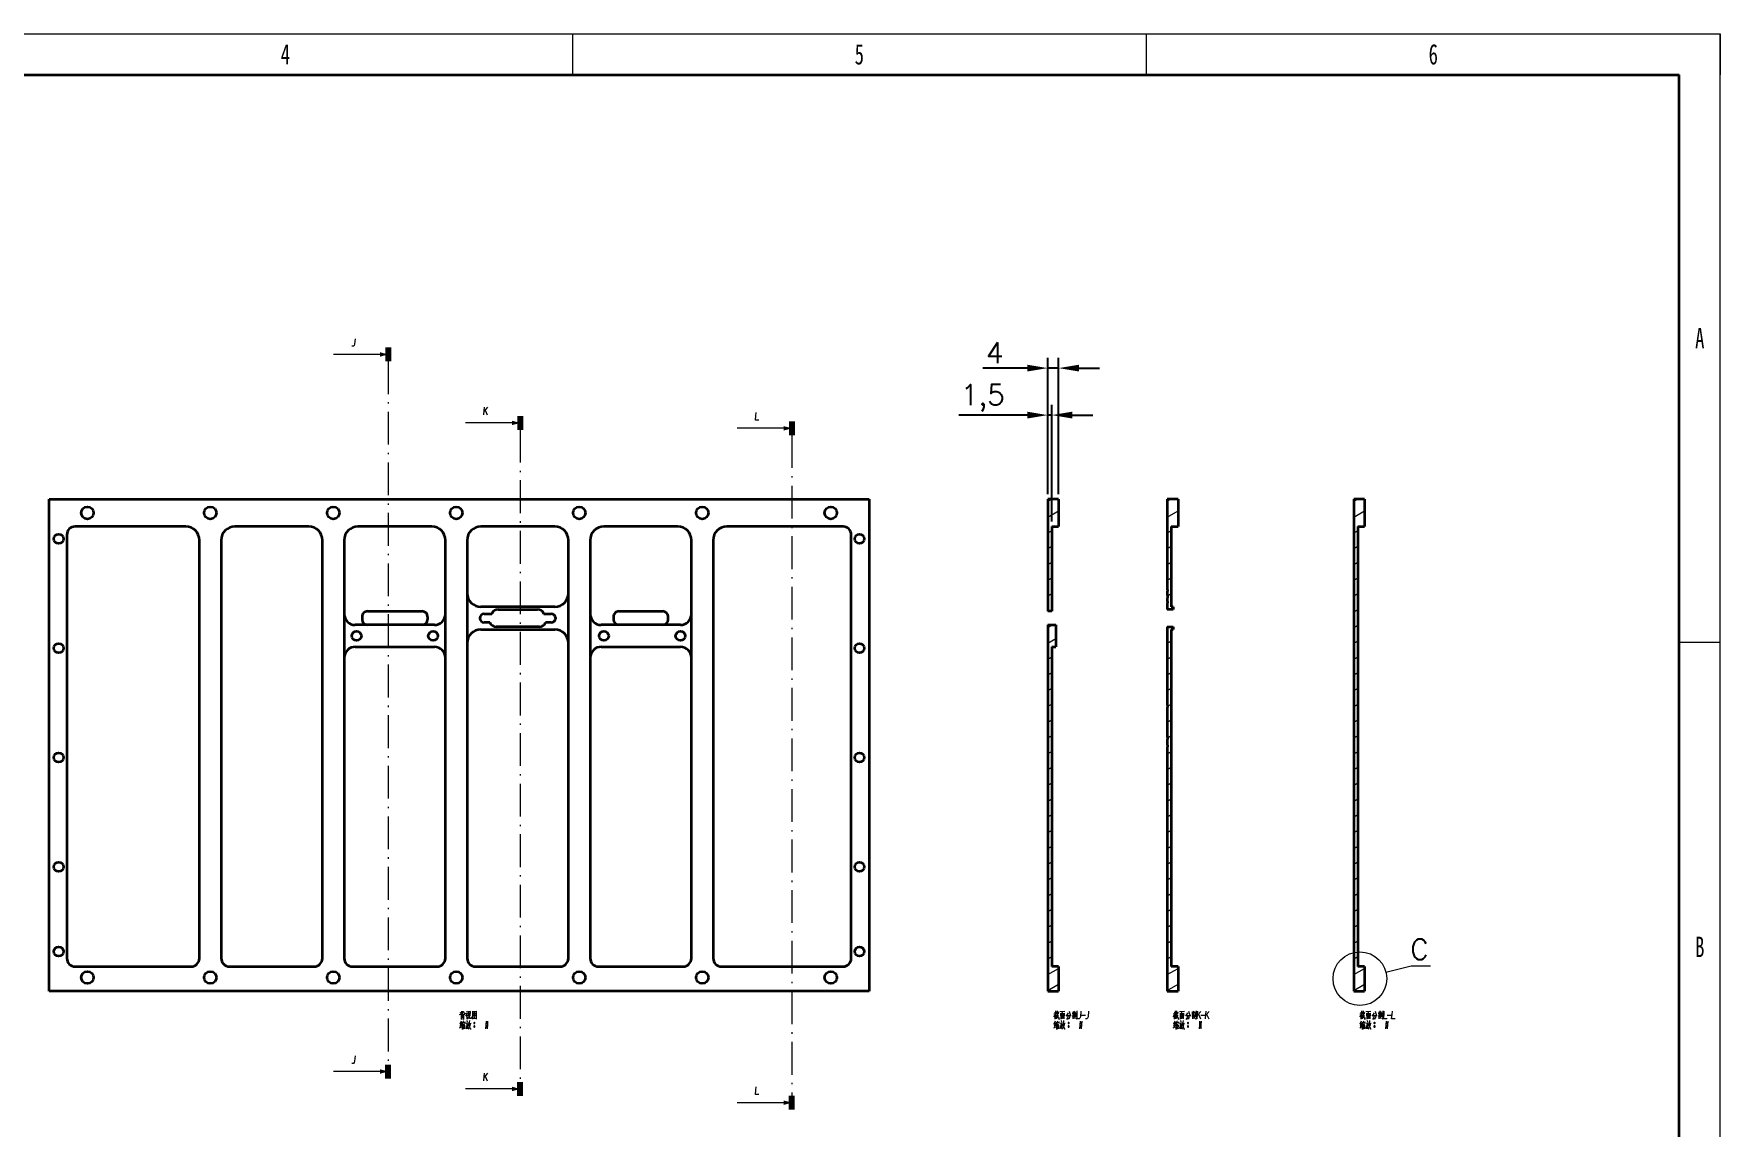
# Model space of a CAD drawing. Header units: millimetres. Extents: x -631 to 3210, y -561 to 2288.
# Drawn here: x 13 to 630, y 45 to 446 of the extents above; entities that cross this region are included whole.
import ezdxf
from ezdxf.enums import TextEntityAlignment as Align

# ---------------------------------------------------------------- set-up
doc = ezdxf.new("R2010")
doc.units = ezdxf.units.MM
doc.header["$PDSIZE"] = -5
doc.linetypes.add('DASHDOT', pattern=[18.5, 12, -3, 0.5, -3])
doc.layers.get('0').update_dxf_attribs({"lineweight": 18})
for name, color, linetype, lineweight in [('尺寸线层', 3, 'Continuous', 18), ('粗实线层', 7, 'Continuous', 35), ('细实线层', 7, 'Continuous', 18)]:
    doc.layers.add(name, color=color, linetype=linetype, lineweight=lineweight)
doc.styles.get("Standard").update_dxf_attribs({"font": 'txt.shx', "bigfont": 'gbcbig.shx'})
doc.styles.add('标准', font='', dxfattribs={"width": 0.667})
doc.styles.get('标准').set_extended_font_data('宋体')
doc.dimstyles.get("Standard").update_dxf_attribs({"dimscale": 3, "dimtxt": 0.18, "dimasz": 0.18, "dimexe": 0.18, "dimexo": 0.0625, "dimgap": 0.09, "dimtad": 0, "dimtih": 1, "dimtoh": 1, "dimdec": 4, "dimzin": 0, "dimdsep": 46, "dimtxsty": 'Standard', "dimcen": 0.09, "dimdle": 0.36, "dimadec": 0, "dimazin": 0, "dimtfac": 1, "dimtdec": 4, "dimtofl": 0, "dimtmove": 0, "dimatfit": 3, "dimfxl": 1, "dimtolj": 1, "dimtzin": 0, "dimarcsym": 0})

# ---------------------------------------------------------------- blocks, each defined once
blk = doc.blocks.new('*X1')
at = {"layer": '粗实线层'}
for p in [(-185, 143.5), (205, -143.5)]:
    blk.add_line(p, (205, 143.5), dxfattribs=at)
at = {"layer": '细实线层'}
for p, q in [((-210, 148.5), (210, 148.5)), ((70, 148.5), (70, 143.5)), ((140, 148.5), (140, 143.5)), ((210, -148.5), (210, 148.5)), ((210, 148.5), (210, 143.5)), ((210, 74.25), (205, 74.25))]:
    blk.add_line(p, q, dxfattribs=at)
at = {"layer": '尺寸线层', "style": '标准'}
for tag, height, width, p in [('T1', 2.5, 0.667, (-175, 146)), ('T2', 2.5, 0.667, (-105, 146)), ('T3', 2.5, 0.667, (-35, 146)), ('T4', 2.5, 0.667, (35, 146)), ('T5', 2.5, 0.667, (105, 146)), ('T6', 2.5, 0.667, (175, 146)), ('R1', 2.5, 0.667, (207.5, 111.38)), ('SQE', 3.5, 0.667, (-188.18, 80.99)), ('试制车间', 3.5, 0.28375, (-188.18, 73.99)), ('涂装车间（装配）', 3.5, 0.147264, (-188.18, 66.99)), ('涂装车间（涂装）', 3.5, 0.147264, (-188.18, 59.99)), ('国际内装车间', 3.5, 0.189302, (-188.18, 52.99)), ('地铁复合车间', 3.5, 0.186278, (-188.18, 46.02)), ('屏蔽门车间', 3.5, 0.225254, (-188.18, 39.14)), ('R2', 2.5, 0.667, (207.5, 37.12)), ('电器车间', 3.5, 0.292284, (-188.18, 32.21)), ('玻璃钢车间', 3.5, 0.225603, (-188.18, 25.29)), ('城轨内装车间', 3.5, 0.186278, (-188.18, 18.29)), ('不锈钢箱体车间', 3.5, 0.15932, (-188.18, 11.29)), ('门系统总装车间', 3.5, 0.161527, (-188.18, 4.29)), ('座椅厨房车间', 3.5, 0.186516, (-188.18, -2.71)), ('碳钢车间', 3.5, 0.28375, (-188.18, -9.71)), ('铝不锈钢车间', 3.5, 0.186397, (-188.18, -16.71)), ('风挡车间', 3.5, 0.284026, (-188.18, -23.71)), ('风道车间', 3.5, 0.284026, (-188.18, -30.71)), ('动车内装车间', 3.5, 0.186397, (-188.18, -37.71)), ('R3', 2.5, 0.667, (207.5, -37.12)), ('采购部', 3.5, 0.378308, (-188.18, -44.71)), ('检修服务部', 3.5, 0.223014, (-188.18, -51.71)), ('品管部', 3.5, 0.389426, (-188.18, -58.71)), ('生产保障部', 3.5, 0.223356, (-188.18, -65.71)), ('工业化部', 3.5, 0.281557, (-188.18, -72.71)), ('研发部', 3.5, 0.3788, (-188.18, -79.71)), ('旧底图总号', 3, 0.667, (-197.5, -100.5)), ('R4', 2.5, 0.667, (207.5, -111.38)), ('底图总号', 3, 0.667, (-197.5, -113.5)), ('签字', 3, 0.667, (-197.5, -126.5)), ('日期', 3, 0.667, (-197.5, -139.5)), ('B1', 2.5, 0.667, (-175, -146)), ('B2', 2.5, 0.667, (-105, -146)), ('B3', 2.5, 0.667, (-35, -146)), ('B4', 2.5, 0.667, (35, -146)), ('B5', 2.5, 0.667, (105, -146)), ('B6', 2.5, 0.667, (175, -146))]:
    blk.add_attdef(tag, text='', height=height, dxfattribs=dict(at, width=width)).set_placement(p, align=Align.MIDDLE_CENTER)
at = {"layer": '尺寸线层', "style": '标准', "width": 0.667}
blk.add_attdef('图号', text='', height=5.33, rotation=180, dxfattribs=at).set_placement((-160, 138.5), align=Align.MIDDLE_CENTER)
blk = doc.blocks.new('*X54')
at = {"layer": '细实线层', "color": 0}
for p, q in [((9.52, 2.39), (18.8, 4.72)), ((18.8, 4.72), (25.87, 4.72))]:
    blk.add_line(p, q, dxfattribs=at)
blk.add_circle((0, 0), 9.82, dxfattribs=at)
at = {"layer": '尺寸线层', "color": 0, "insert": (21.8, 6.97), "char_height": 7.5, "width": 9.6429, "attachment_point": 8}
blk.add_mtext('C', dxfattribs=at)
blk = doc.blocks.new('*X66')
at = {"layer": 'Defpoints', "color": 0, "transparency": 16777216}
for p in [(387.93, 323.15), (383.93, 275.18), (387.93, 275.18)]:
    blk.add_point(p, dxfattribs=at)
at = {"layer": '尺寸线层', "color": 0, "linetype": 'Continuous', "lineweight": -2, "transparency": 16777216}
for p, q in [((376.43, 323.15), (360.18, 323.15)), ((383.93, 277.05), (383.93, 326.9)), ((387.93, 323.15), (383.93, 323.15)), ((387.93, 277.05), (387.93, 326.9)), ((395.43, 323.15), (402.93, 323.15))]:
    blk.add_line(p, q, dxfattribs=at)
at = {"layer": '尺寸线层', "color": 0, "transparency": 16777216}
for points in [[(376.43, 324.4), (376.43, 321.9), (383.93, 323.15)], [(395.43, 324.4), (395.43, 321.9), (387.93, 323.15)]]:
    blk.add_solid(points, dxfattribs=at)
at = {"layer": '尺寸线层', "color": 0, "transparency": 16777216, "insert": (364.55, 328.77), "char_height": 7.5, "width": 15, "attachment_point": 5, "bg_fill": 3, "box_fill_scale": 1.1, "bg_fill_color": 256, "bg_fill_true_color": 13158600, "bg_fill_transparency": 0}
blk.add_mtext('\\A1;4', dxfattribs=at)
blk = doc.blocks.new('*X67')
at = {"layer": 'Defpoints', "color": 0, "transparency": 16777216}
for p in [(385.43, 305.96), (383.93, 275.18), (385.43, 265.18)]:
    blk.add_point(p, dxfattribs=at)
at = {"layer": '尺寸线层', "color": 0, "linetype": 'Continuous', "lineweight": -2, "transparency": 16777216}
for p, q in [((383.93, 277.05), (383.93, 309.71)), ((385.43, 267.05), (385.43, 309.71)), ((376.43, 305.96), (351.43, 305.96)), ((385.43, 305.96), (383.93, 305.96)), ((392.93, 305.96), (400.43, 305.96))]:
    blk.add_line(p, q, dxfattribs=at)
at = {"layer": '尺寸线层', "color": 0, "transparency": 16777216}
for points in [[(376.43, 307.21), (376.43, 304.71), (383.93, 305.96)], [(392.93, 307.21), (392.93, 304.71), (385.43, 305.96)]]:
    blk.add_solid(points, dxfattribs=at)
at = {"layer": '尺寸线层', "color": 0, "transparency": 16777216, "insert": (360.18, 312.21), "char_height": 7.5, "width": 29.2857, "attachment_point": 5, "bg_fill": 3, "box_fill_scale": 1.1, "bg_fill_color": 256, "bg_fill_true_color": 13158600, "bg_fill_transparency": 0}
blk.add_mtext('\\A1;1,5', dxfattribs=at)

msp = doc.modelspace()

# ---------------------------------------------------------------- hatches: boundary and pattern name
at = {"lineweight": 13}
for points in [[(139.664, 327.344), (142.664, 328.148), (139.664, 328.951)], [(187.942, 302.292), (190.942, 303.096), (187.942, 303.9)], [(287.354, 300.316), (290.354, 301.12), (287.354, 301.924)], [(139.664, 64.977), (142.664, 65.78), (139.664, 66.584)], [(187.942, 58.6), (190.942, 59.404), (187.942, 60.208)], [(287.354, 53.571), (290.354, 54.375), (287.354, 55.179)]]:
    msp.add_hatch(color=7, dxfattribs=at).paths.add_polyline_path(points, flags=0)

# ---------------------------------------------------------------- linework, layer by layer
at = {"color": 7, "lineweight": 13}
for p, q in [((142.664, 328.148), (122.664, 328.148)), ((190.942, 303.096), (170.942, 303.096)), ((290.354, 301.12), (270.354, 301.12)), ((142.664, 65.78), (122.664, 65.78)), ((190.942, 59.404), (170.942, 59.404)), ((290.354, 54.375), (270.354, 54.375))]:
    msp.add_line(p, q, dxfattribs=at)
at = {"color": 7, "lineweight": 100, "ltscale": 0.125}
for p, q in [((142.664, 330.648), (142.664, 325.648)), ((190.942, 305.596), (190.942, 300.596)), ((290.354, 303.62), (290.354, 298.62)), ((142.664, 63.28), (142.664, 68.28)), ((190.942, 56.904), (190.942, 61.904)), ((290.354, 51.875), (290.354, 56.875))]:
    msp.add_line(p, q, dxfattribs=at)
at = {"color": 7, "linetype": 'DASHDOT', "lineweight": 13}
for p, q in [((142.664, 325.648), (142.664, 68.28)), ((190.942, 300.596), (190.942, 61.904)), ((290.354, 298.62), (290.354, 56.875))]:
    msp.add_line(p, q, dxfattribs=at)
at = {"color": 7, "lineweight": 35}
for p, q in [((18.55, 275.176), (318.55, 275.176)), ((18.55, 95.176), (18.55, 275.176)), ((318.55, 275.176), (318.55, 95.176)), ((383.929, 275.176), (383.929, 241.13)), ((427.649, 275.176), (427.649, 242.05)), ((495.872, 275.176), (495.872, 95.176)), ((25.05, 262.176), (25.05, 107.176)), ((68.55, 265.176), (28.05, 265.176)), ((73.55, 107.176), (73.55, 260.176)), ((81.55, 260.176), (81.55, 107.176)), ((113.55, 265.176), (86.55, 265.176)), ((118.55, 107.176), (118.55, 260.176)), ((126.55, 260.176), (126.55, 107.176)), ((158.55, 265.176), (131.55, 265.176)), ((163.55, 107.176), (163.55, 260.176)), ((171.55, 260.176), (171.55, 107.176)), ((203.55, 265.176), (176.55, 265.176)), ((208.55, 107.176), (208.55, 260.176)), ((216.55, 260.176), (216.55, 107.176)), ((248.55, 265.176), (221.55, 265.176)), ((253.55, 107.176), (253.55, 260.176)), ((261.55, 260.176), (261.55, 107.176)), ((309.05, 265.176), (266.55, 265.176)), ((312.05, 107.176), (312.05, 262.176)), ((385.429, 265.176), (385.429, 234.176)), ((429.149, 265.176), (429.149, 235.826)), ((497.372, 265.176), (497.372, 104.176)), ((203.55, 235.826), (176.55, 235.826)), ((159.55, 229.176), (130.55, 229.176)), ((135.05, 234.176), (155.05, 234.176)), ((249.55, 229.176), (220.55, 229.176)), ((383.929, 229.176), (383.929, 199.606)), ((427.649, 228.526), (427.649, 199.711)), ((176.55, 227.526), (203.55, 227.526)), ((429.149, 227.526), (429.149, 104.176)), ((130.55, 221.176), (159.55, 221.176)), ((220.55, 221.176), (249.55, 221.176)), ((385.429, 221.176), (385.429, 104.176)), ((383.929, 181.58), (383.929, 95.176)), ((427.649, 184.548), (427.649, 95.176)), ((28.05, 104.176), (70.55, 104.176)), ((84.55, 104.176), (115.55, 104.176)), ((129.55, 104.176), (160.55, 104.176)), ((174.55, 104.176), (205.55, 104.176)), ((219.55, 104.176), (250.55, 104.176)), ((264.55, 104.176), (309.05, 104.176)), ((318.55, 95.176), (18.55, 95.176))]:
    msp.add_line(p, q, dxfattribs=at)
at = {"color": 7, "lineweight": 35, "ltscale": 0.1}
for p, q in [((387.929, 275.176), (383.929, 275.176)), ((431.649, 275.176), (427.649, 275.176)), ((499.872, 275.176), (495.872, 275.176)), ((383.929, 95.176), (387.929, 95.176)), ((427.649, 95.176), (431.649, 95.176)), ((495.872, 95.176), (499.872, 95.176))]:
    msp.add_line(p, q, dxfattribs=at)
at = {"color": 7, "lineweight": 13, "ltscale": 0.037635}
for p, q in [((383.929, 274.423), (385.232, 275.176)), ((427.649, 274.423), (428.953, 275.176)), ((495.872, 274.423), (497.176, 275.176))]:
    msp.add_line(p, q, dxfattribs=at)
at = {"color": 7, "lineweight": 35, "ltscale": 0.25}
for p, q in [((387.929, 275.176), (387.929, 265.176)), ((431.649, 275.176), (431.649, 265.176)), ((499.872, 275.176), (499.872, 265.176))]:
    msp.add_line(p, q, dxfattribs=at)
at = {"color": 7, "lineweight": 13, "ltscale": 0.11547}
for p, q in [((383.929, 268.649), (387.929, 270.959)), ((427.649, 268.649), (431.649, 270.959)), ((495.872, 268.649), (499.872, 270.959)), ((383.929, 101.218), (387.929, 103.527)), ((427.649, 101.218), (431.649, 103.527)), ((495.872, 101.218), (499.872, 103.527)), ((383.929, 95.444), (387.929, 97.754)), ((427.649, 95.444), (431.649, 97.754)), ((495.872, 95.444), (499.872, 97.754))]:
    msp.add_line(p, q, dxfattribs=at)
at = {"color": 7, "lineweight": 13, "ltscale": 0.043301}
for p, q in [((383.929, 262.876), (385.429, 263.742)), ((427.649, 262.876), (429.149, 263.742)), ((495.872, 262.876), (497.372, 263.742)), ((383.929, 257.102), (385.429, 257.968)), ((427.649, 257.102), (429.149, 257.968)), ((495.872, 257.102), (497.372, 257.968)), ((383.929, 251.329), (385.429, 252.195)), ((427.649, 251.329), (429.149, 252.195)), ((495.872, 251.329), (497.372, 252.195)), ((383.929, 245.555), (385.429, 246.421)), ((427.649, 245.555), (429.149, 246.421)), ((495.872, 245.555), (497.372, 246.421)), ((383.929, 239.782), (385.429, 240.648)), ((495.872, 239.782), (497.372, 240.648)), ((495.872, 234.008), (497.372, 234.874)), ((495.872, 228.235), (497.372, 229.101)), ((427.649, 222.461), (429.149, 223.327)), ((495.872, 222.461), (497.372, 223.327)), ((383.929, 216.688), (385.429, 217.554)), ((427.649, 216.688), (429.149, 217.554)), ((495.872, 216.688), (497.372, 217.554)), ((383.929, 210.914), (385.429, 211.78)), ((427.649, 210.914), (429.149, 211.78)), ((495.872, 210.914), (497.372, 211.78)), ((383.929, 205.141), (385.429, 206.007)), ((427.649, 205.141), (429.149, 206.007)), ((495.872, 205.141), (497.372, 206.007)), ((495.872, 199.367), (497.372, 200.233)), ((383.929, 193.594), (385.429, 194.46)), ((427.649, 193.594), (429.149, 194.46)), ((495.872, 193.594), (497.372, 194.46)), ((383.929, 187.82), (385.429, 188.686)), ((495.872, 187.82), (497.372, 188.686)), ((427.649, 182.047), (429.149, 182.913)), ((495.872, 182.047), (497.372, 182.913)), ((383.929, 176.273), (385.429, 177.139)), ((427.649, 176.273), (429.149, 177.139)), ((495.872, 176.273), (497.372, 177.139)), ((383.929, 170.5), (385.429, 171.366)), ((427.649, 170.5), (429.149, 171.366)), ((495.872, 170.5), (497.372, 171.366)), ((383.929, 164.726), (385.429, 165.592)), ((427.649, 164.726), (429.149, 165.592)), ((495.872, 164.726), (497.372, 165.592)), ((383.929, 158.953), (385.429, 159.819)), ((427.649, 158.953), (429.149, 159.819)), ((495.872, 158.953), (497.372, 159.819)), ((383.929, 153.179), (385.429, 154.045)), ((383.929, 147.406), (385.429, 148.272)), ((427.649, 153.179), (429.149, 154.045)), ((427.649, 147.406), (429.149, 148.272)), ((495.872, 153.179), (497.372, 154.045)), ((495.872, 147.406), (497.372, 148.272)), ((383.929, 141.632), (385.429, 142.498)), ((427.649, 141.632), (429.149, 142.498)), ((495.872, 141.632), (497.372, 142.498)), ((383.929, 135.859), (385.429, 136.725)), ((427.649, 135.859), (429.149, 136.725)), ((495.872, 135.859), (497.372, 136.725)), ((383.929, 130.085), (385.429, 130.951)), ((427.649, 130.085), (429.149, 130.951)), ((495.872, 130.085), (497.372, 130.951)), ((383.929, 124.312), (385.429, 125.178)), ((427.649, 124.312), (429.149, 125.178)), ((495.872, 124.312), (497.372, 125.178)), ((383.929, 118.538), (385.429, 119.404)), ((427.649, 118.538), (429.149, 119.404)), ((495.872, 118.538), (497.372, 119.404)), ((383.929, 112.765), (385.429, 113.631)), ((427.649, 112.765), (429.149, 113.631)), ((495.872, 112.765), (497.372, 113.631)), ((383.929, 106.991), (385.429, 107.857)), ((427.649, 106.991), (429.149, 107.857)), ((495.872, 106.991), (497.372, 107.857))]:
    msp.add_line(p, q, dxfattribs=at)
at = {"color": 7, "lineweight": 35, "ltscale": 0.0625}
for p, q in [((385.429, 265.176), (387.929, 265.176)), ((429.149, 265.176), (431.649, 265.176)), ((497.372, 265.176), (499.872, 265.176)), ((387.929, 104.176), (385.429, 104.176)), ((431.649, 104.176), (429.149, 104.176)), ((499.872, 104.176), (497.372, 104.176))]:
    msp.add_line(p, q, dxfattribs=at)
at = {"color": 7, "lineweight": 13, "ltscale": 0.000480749}
for p, q in [((387.912, 265.176), (387.929, 265.185)), ((431.633, 265.176), (431.649, 265.185)), ((499.855, 265.176), (499.872, 265.185))]:
    msp.add_line(p, q, dxfattribs=at)
at = {"color": 7, "lineweight": 35, "ltscale": 0.00249}
for p, q in [((383.929, 241.13), (384.028, 241.13)), ((427.749, 242.05), (427.649, 242.05)), ((427.749, 241.479), (427.649, 241.479)), ((383.929, 239.902), (384.028, 239.902)), ((383.929, 239.109), (384.028, 239.109)), ((383.929, 237.872), (384.028, 237.872)), ((427.749, 239.916), (427.649, 239.916)), ((427.749, 239.074), (427.649, 239.074)), ((427.749, 237.797), (427.649, 237.797)), ((427.749, 237.246), (427.649, 237.246)), ((384.028, 199.606), (383.929, 199.606)), ((384.028, 199.368), (383.929, 199.368)), ((427.749, 199.711), (427.649, 199.711)), ((427.749, 199.042), (427.649, 199.042)), ((384.028, 197.422), (383.929, 197.422)), ((384.028, 197.045), (383.929, 197.045)), ((384.028, 185.861), (383.929, 185.861)), ((383.929, 185.288), (384.028, 185.288)), ((427.749, 187.989), (427.649, 187.989)), ((427.749, 187.39), (427.649, 187.39)), ((427.749, 185.187), (427.649, 185.187)), ((384.028, 183.94), (383.929, 183.94)), ((383.929, 183.4), (384.028, 183.4)), ((384.028, 182.153), (383.929, 182.153)), ((383.929, 181.58), (384.028, 181.58)), ((427.749, 184.548), (427.649, 184.548))]:
    msp.add_line(p, q, dxfattribs=at)
at = {"color": 7, "lineweight": 35, "ltscale": 0.030692}
msp.add_line((384.028, 241.13), (384.028, 239.902), dxfattribs=at)
at = {"color": 7, "lineweight": 35, "ltscale": 0.039087}
msp.add_line((427.649, 241.479), (427.649, 239.916), dxfattribs=at)
at = {"color": 7, "lineweight": 35, "ltscale": 0.014266}
msp.add_line((427.749, 242.05), (427.749, 241.479), dxfattribs=at)
at = {"color": 7, "lineweight": 35, "ltscale": 0.360706}
msp.add_line((182.835, 234.826), (197.264, 234.826), dxfattribs=at)
at = {"color": 7, "lineweight": 35, "ltscale": 0.01983}
msp.add_line((383.929, 239.902), (383.929, 239.109), dxfattribs=at)
at = {"color": 7, "lineweight": 35, "ltscale": 0.092398}
msp.add_line((383.929, 237.872), (383.929, 234.176), dxfattribs=at)
at = {"color": 7, "lineweight": 35, "ltscale": 0.030938}
msp.add_line((384.028, 239.109), (384.028, 237.872), dxfattribs=at)
at = {"color": 7, "lineweight": 13, "ltscale": 0.034932}
msp.add_line((384.219, 234.176), (385.429, 234.874), dxfattribs=at)
at = {"color": 7, "lineweight": 35, "ltscale": 0.031876}
msp.add_line((427.649, 239.073), (427.649, 237.798), dxfattribs=at)
at = {"color": 7, "lineweight": 35, "ltscale": 0.060503}
msp.add_line((427.649, 237.246), (427.649, 234.826), dxfattribs=at)
at = {"color": 7, "lineweight": 35, "ltscale": 0.055005}
for p, q in [((429.85, 234.826), (427.649, 234.826)), ((427.649, 228.526), (429.85, 228.526))]:
    msp.add_line(p, q, dxfattribs=at)
at = {"color": 7, "lineweight": 13, "ltscale": 0.040423}
for p, q in [((427.749, 239.84), (429.149, 240.648)), ((384.028, 199.425), (385.429, 200.233)), ((427.749, 199.425), (429.149, 200.233)), ((427.749, 187.878), (429.149, 188.686)), ((384.028, 182.105), (385.429, 182.913))]:
    msp.add_line(p, q, dxfattribs=at)
at = {"color": 7, "lineweight": 35, "ltscale": 0.021069}
msp.add_line((427.749, 239.916), (427.749, 239.073), dxfattribs=at)
at = {"color": 7, "lineweight": 35, "ltscale": 0.013809}
msp.add_line((427.749, 237.798), (427.749, 237.246), dxfattribs=at)
at = {"color": 7, "lineweight": 13, "ltscale": 0.022661}
msp.add_line((429.064, 234.826), (429.85, 235.279), dxfattribs=at)
at = {"color": 7, "lineweight": 35, "ltscale": 0.017505}
for p, q in [((429.85, 235.826), (429.149, 235.826)), ((429.149, 227.526), (429.85, 227.526))]:
    msp.add_line(p, q, dxfattribs=at)
at = {"color": 7, "lineweight": 35, "ltscale": 0.025}
for p, q in [((429.85, 235.826), (429.85, 234.826)), ((133.05, 232.176), (133.05, 231.176)), ((157.05, 232.176), (157.05, 231.176)), ((225.05, 232.176), (225.05, 231.176)), ((245.05, 231.176), (245.05, 232.176)), ((429.85, 228.526), (429.85, 227.526))]:
    msp.add_line(p, q, dxfattribs=at)
at = {"color": 7, "lineweight": 35, "ltscale": 0.069507}
msp.add_line((177.8, 233.276), (180.58, 233.276), dxfattribs=at)
at = {"color": 7, "lineweight": 35, "ltscale": 0.051489}
msp.add_line((179.859, 230.076), (177.8, 230.076), dxfattribs=at)
at = {"color": 7, "lineweight": 35, "ltscale": 0.005623}
for p, q in [((180.58, 233.276), (180.679, 233.478)), ((199.42, 233.478), (199.519, 233.276))]:
    msp.add_line(p, q, dxfattribs=at)
at = {"color": 7, "lineweight": 35, "ltscale": 0.397278}
msp.add_line((197.995, 228.526), (182.104, 228.526), dxfattribs=at)
at = {"color": 7, "lineweight": 35, "ltscale": 0.069519}
msp.add_line((199.519, 233.276), (202.3, 233.276), dxfattribs=at)
at = {"color": 7, "lineweight": 35, "ltscale": 0.051501}
msp.add_line((202.3, 230.076), (200.24, 230.076), dxfattribs=at)
at = {"color": 7, "lineweight": 35, "ltscale": 0.4}
msp.add_line((227.05, 234.176), (243.05, 234.176), dxfattribs=at)
at = {"color": 7, "lineweight": 35, "ltscale": 0.0375}
for p, q in [((385.429, 234.176), (383.929, 234.176)), ((385.429, 221.176), (386.929, 221.176))]:
    msp.add_line(p, q, dxfattribs=at)
at = {"color": 7, "lineweight": 35, "ltscale": 0.075}
msp.add_line((383.929, 229.176), (386.929, 229.176), dxfattribs=at)
at = {"color": 7, "lineweight": 13, "ltscale": 0.047026}
msp.add_line((383.929, 228.235), (385.558, 229.176), dxfattribs=at)
at = {"color": 7, "lineweight": 35, "ltscale": 0.2}
msp.add_line((386.929, 229.176), (386.929, 221.176), dxfattribs=at)
at = {"color": 7, "lineweight": 13, "ltscale": 0.014543}
msp.add_line((427.649, 228.235), (428.153, 228.526), dxfattribs=at)
at = {"color": 7, "lineweight": 13, "ltscale": 0.086602}
msp.add_line((383.929, 222.461), (386.929, 224.193), dxfattribs=at)
at = {"color": 7, "lineweight": 35, "ltscale": 0.048655}
msp.add_line((383.929, 199.369), (383.929, 197.422), dxfattribs=at)
at = {"color": 7, "lineweight": 35, "ltscale": 0.005933}
msp.add_line((384.028, 199.606), (384.028, 199.369), dxfattribs=at)
at = {"color": 7, "lineweight": 35, "ltscale": 0.276333}
msp.add_line((427.649, 199.042), (427.649, 187.989), dxfattribs=at)
at = {"color": 7, "lineweight": 35, "ltscale": 0.016702}
msp.add_line((427.749, 199.711), (427.749, 199.042), dxfattribs=at)
at = {"color": 7, "lineweight": 35, "ltscale": 0.279612}
msp.add_line((383.929, 197.045), (383.929, 185.861), dxfattribs=at)
at = {"color": 7, "lineweight": 35, "ltscale": 0.009419}
msp.add_line((384.028, 197.422), (384.028, 197.045), dxfattribs=at)
at = {"color": 7, "lineweight": 35, "ltscale": 0.033707}
msp.add_line((383.929, 185.288), (383.929, 183.94), dxfattribs=at)
at = {"color": 7, "lineweight": 35, "ltscale": 0.014326}
for p, q in [((384.028, 185.861), (384.028, 185.288)), ((384.028, 182.153), (384.028, 181.58))]:
    msp.add_line(p, q, dxfattribs=at)
at = {"color": 7, "lineweight": 35, "ltscale": 0.05507}
msp.add_line((427.649, 187.39), (427.649, 185.187), dxfattribs=at)
at = {"color": 7, "lineweight": 35, "ltscale": 0.014996}
msp.add_line((427.749, 187.99), (427.749, 187.39), dxfattribs=at)
at = {"color": 7, "lineweight": 35, "ltscale": 0.01597}
msp.add_line((427.749, 185.187), (427.749, 184.548), dxfattribs=at)
at = {"color": 7, "lineweight": 35, "ltscale": 0.03118}
msp.add_line((383.929, 183.4), (383.929, 182.153), dxfattribs=at)
at = {"color": 7, "lineweight": 35, "ltscale": 0.013483}
msp.add_line((384.028, 183.94), (384.028, 183.4), dxfattribs=at)
at = {"color": 7, "lineweight": 35, "ltscale": 0.225}
for p, q in [((387.929, 104.176), (387.929, 95.176)), ((431.649, 104.176), (431.649, 95.176)), ((499.872, 104.176), (499.872, 95.176))]:
    msp.add_line(p, q, dxfattribs=at)
at = {"color": 7, "lineweight": 13}
for points in [[(130.485, 333.923), (130.31, 331.928), (130.135, 331.438), (129.89, 331.123), (129.33, 331.123)], [(177.608, 306.071), (177.749, 307.646), (177.854, 308.871)], [(178.939, 308.836), (177.713, 307.401)], [(178.064, 307.821), (178.834, 306.071)], [(278.28, 304.095), (277.021, 304.095), (277.161, 305.67), (277.266, 306.895)], [(168.725, 86.636), (169.46, 86.916)], [(168.935, 87.301), (169.46, 87.441)], [(169.285, 86.461), (169.285, 84.816)], [(169.46, 87.896), (169.46, 86.566)], [(169.845, 87.896), (169.845, 86.811)], [(170.405, 87.616), (169.845, 87.091)], [(169.845, 86.811), (169.95, 86.671)], [(169.95, 86.671), (170.65, 86.706)], [(170.125, 86.426), (170.125, 84.851)], [(170.65, 86.706), (170.615, 87.196)], [(171.595, 87.231), (171.42, 86.741), (170.93, 86.006)], [(170.965, 87.021), (171.525, 87.091)], [(171.245, 87.896), (171.525, 87.476)], [(171.42, 86.741), (171.42, 84.956)], [(171.42, 86.566), (171.735, 86.251)], [(172.015, 87.861), (172.015, 86.181)], [(172.68, 87.686), (172.015, 87.616)], [(172.33, 87.266), (172.225, 86.216)], [(172.61, 86.111), (172.68, 87.791)], [(173.45, 87.896), (173.45, 86.426), (173.45, 84.921)], [(173.45, 87.861), (173.45, 86.461), (173.45, 85.061)], [(174.92, 87.721), (173.45, 87.581)], [(173.52, 85.971), (174.01, 86.391)], [(174.22, 87.441), (173.66, 86.636)], [(173.975, 86.881), (174.675, 86.146)], [(174.01, 87.091), (174.465, 87.161)], [(174.01, 86.391), (174.22, 86.671)], [(174.22, 86.671), (174.57, 87.301)], [(174.885, 85.096), (174.885, 86.461), (174.92, 87.861)], [(386.139, 86.846), (387.959, 87.091)], [(386.419, 87.406), (387.189, 87.511)], [(386.488, 86.286), (386.664, 86.811)], [(386.594, 86.321), (387.329, 86.426)], [(386.909, 86.951), (386.909, 88.001)], [(386.909, 86.776), (386.909, 85.166)], [(387.294, 85.446), (387.924, 86.426)], [(387.363, 87.966), (387.504, 86.391), (387.608, 85.761), (388.064, 84.851)], [(387.679, 87.651), (387.818, 87.231)], [(390.233, 87.791), (388.414, 87.616)], [(388.659, 87.126), (388.693, 84.991)], [(389.988, 86.986), (388.659, 86.846)], [(389.079, 86.881), (389.079, 85.306)], [(389.429, 86.496), (389.079, 86.426)], [(389.184, 86.916), (389.323, 87.686)], [(389.568, 86.916), (389.534, 85.341)], [(389.919, 85.026), (390.023, 87.161)], [(391.389, 87.301), (391.004, 86.636), (390.584, 86.041)], [(391.738, 87.896), (392.019, 87.056)], [(392.019, 86.391), (391.879, 85.411)], [(391.983, 87.056), (392.299, 86.251), (392.544, 86.251)], [(393.104, 87.581), (392.999, 86.846)], [(393.068, 87.406), (393.943, 87.511)], [(393.104, 86.916), (393.839, 87.056)], [(393.104, 86.566), (393.839, 86.706)], [(393.454, 88.001), (393.559, 87.581)], [(393.488, 87.406), (393.488, 85.936)], [(394.014, 87.616), (393.874, 87.196)], [(394.224, 85.796), (394.224, 87.266)], [(394.573, 88.001), (394.573, 86.461), (394.573, 84.886)], [(396.044, 87.826), (395.869, 85.831), (395.693, 85.341), (395.448, 85.026), (394.889, 85.026)], [(396.044, 86.426), (397.724, 86.426)], [(398.879, 87.826), (398.704, 85.831), (398.528, 85.341), (398.284, 85.026), (397.724, 85.026)], [(429.859, 86.846), (431.68, 87.091)], [(430.14, 87.406), (430.909, 87.511)], [(430.209, 86.286), (430.385, 86.811)], [(430.314, 86.321), (431.05, 86.426)], [(430.63, 86.951), (430.63, 88.001)], [(430.63, 86.776), (430.63, 85.166)], [(431.015, 85.446), (431.645, 86.426)], [(431.084, 87.966), (431.225, 86.391), (431.329, 85.761), (431.784, 84.851)], [(431.399, 87.651), (431.539, 87.231)], [(433.954, 87.791), (432.135, 87.616)], [(432.38, 87.126), (432.414, 84.991)], [(433.709, 86.986), (432.38, 86.846)], [(432.8, 86.881), (432.8, 85.306)], [(433.149, 86.496), (432.8, 86.426)], [(432.904, 86.916), (433.044, 87.686)], [(433.289, 86.916), (433.255, 85.341)], [(433.64, 85.026), (433.744, 87.161)], [(435.109, 87.301), (434.725, 86.636), (434.305, 86.041)], [(435.459, 87.896), (435.739, 87.056)], [(435.739, 86.391), (435.6, 85.411)], [(435.704, 87.056), (436.02, 86.251), (436.265, 86.251)], [(436.824, 87.581), (436.72, 86.846)], [(436.789, 87.406), (437.664, 87.511)], [(436.824, 86.916), (437.56, 87.056)], [(436.824, 86.566), (437.56, 86.706)], [(437.175, 88.001), (437.279, 87.581)], [(437.209, 87.406), (437.209, 85.936)], [(437.734, 87.616), (437.595, 87.196)], [(437.944, 85.796), (437.944, 87.266)], [(438.294, 88.001), (438.294, 86.461), (438.294, 84.886)], [(438.609, 85.026), (438.749, 86.601), (438.855, 87.826)], [(439.939, 87.791), (438.715, 86.356)], [(439.064, 86.776), (439.834, 85.026)], [(439.939, 86.426), (441.619, 86.426)], [(441.619, 85.026), (441.76, 86.601), (441.864, 87.826)], [(442.949, 87.791), (441.725, 86.356)], [(442.074, 86.776), (442.845, 85.026)], [(498.082, 86.846), (499.902, 87.091)], [(498.362, 87.406), (499.132, 87.511)], [(498.432, 86.286), (498.607, 86.811)], [(498.537, 86.321), (499.272, 86.426)], [(498.853, 86.951), (498.853, 88.001)], [(498.853, 86.776), (498.853, 85.166)], [(499.237, 85.446), (499.867, 86.426)], [(499.307, 87.966), (499.447, 86.391), (499.552, 85.761), (500.007, 84.851)], [(499.622, 87.651), (499.762, 87.231)], [(502.177, 87.791), (500.357, 87.616)], [(500.603, 87.126), (500.637, 84.991)], [(501.932, 86.986), (500.603, 86.846)], [(501.022, 86.881), (501.022, 85.306)], [(501.372, 86.496), (501.022, 86.426)], [(501.127, 86.916), (501.267, 87.686)], [(501.512, 86.916), (501.478, 85.341)], [(501.862, 85.026), (501.967, 87.161)], [(503.332, 87.301), (502.947, 86.636), (502.527, 86.041)], [(503.682, 87.896), (503.962, 87.056)], [(503.962, 86.391), (503.822, 85.411)], [(503.927, 87.056), (504.242, 86.251), (504.487, 86.251)], [(505.047, 87.581), (504.942, 86.846)], [(505.012, 87.406), (505.887, 87.511)], [(505.047, 86.916), (505.782, 87.056)], [(505.047, 86.566), (505.782, 86.706)], [(505.397, 88.001), (505.502, 87.581)], [(505.432, 87.406), (505.432, 85.936)], [(505.957, 87.616), (505.817, 87.196)], [(506.167, 85.796), (506.167, 87.266)], [(506.517, 88.001), (506.517, 86.461), (506.517, 84.886)], [(508.092, 85.026), (506.832, 85.026), (506.972, 86.601), (507.077, 87.826)], [(508.092, 86.426), (509.772, 86.426)], [(511.032, 85.026), (509.772, 85.026), (509.912, 86.601), (510.017, 87.826)], [(168.76, 81.701), (169.46, 82.086)], [(169.215, 83.136), (168.795, 82.996)], [(169.285, 84.151), (168.83, 83.066)], [(168.865, 82.366), (169.39, 82.541)], [(169.355, 83.381), (168.9, 82.366)], [(169.285, 86.286), (170.125, 86.356)], [(169.285, 85.866), (169.95, 85.936)], [(169.285, 85.551), (169.95, 85.621)], [(169.67, 82.856), (169.355, 82.366)], [(169.6, 83.836), (169.495, 83.276)], [(169.6, 83.696), (170.65, 83.836)], [(169.845, 83.416), (169.67, 82.856)], [(169.705, 82.926), (169.705, 81.211)], [(170.125, 84.851), (169.845, 85.096)], [(169.915, 83.136), (170.615, 83.241)], [(169.985, 84.326), (170.16, 83.941)], [(169.985, 82.716), (170.02, 81.316)], [(169.985, 82.611), (170.51, 82.681)], [(170.02, 82.051), (170.405, 82.121)], [(170.475, 81.561), (170.055, 81.491)], [(170.23, 83.171), (170.16, 82.611)], [(170.545, 82.786), (170.475, 81.386)], [(170.685, 83.941), (170.545, 83.486)], [(171.455, 83.556), (171.35, 82.646), (171.245, 82.226), (170.93, 81.351)], [(170.965, 83.486), (172.015, 83.626)], [(171.77, 83.066), (171.665, 82.226), (171.525, 81.386), (171.315, 81.666)], [(171.385, 82.891), (171.77, 82.961)], [(171.455, 84.396), (171.56, 83.836)], [(171.525, 84.956), (171.805, 85.236)], [(172.155, 81.806), (171.77, 81.281)], [(171.805, 85.236), (172.05, 85.586)], [(172.155, 83.066), (171.98, 82.506)], [(172.225, 86.216), (172.05, 85.586)], [(172.085, 82.821), (172.645, 81.386)], [(172.295, 83.696), (172.155, 83.066)], [(172.435, 82.436), (172.155, 81.806)], [(172.225, 83.311), (172.925, 83.451)], [(172.365, 84.431), (172.295, 83.696)], [(172.365, 85.236), (172.365, 86.321)], [(172.505, 85.131), (172.365, 85.236)], [(172.645, 83.381), (172.435, 82.436)], [(172.925, 85.131), (172.505, 85.131)], [(172.645, 81.386), (172.96, 81.386)], [(172.925, 85.761), (172.925, 85.131)], [(173.45, 85.166), (174.815, 85.271)], [(173.975, 85.796), (174.325, 85.411)], [(173.975, 83.521), (174.36, 83.521)], [(173.975, 82.261), (174.36, 82.261)], [(174.01, 83.626), (174.325, 83.626)], [(174.01, 83.381), (174.325, 83.381)], [(174.01, 82.366), (174.325, 82.366)], [(174.01, 82.121), (174.325, 82.121)], [(174.08, 86.181), (174.325, 85.901)], [(174.675, 86.146), (174.85, 86.181)], [(174.885, 84.991), (174.885, 85.096), (174.815, 85.271)], [(178.42, 84.256), (178.315, 82.856), (178.21, 81.456)], [(178.42, 83.521), (178.805, 83.521)], [(178.42, 82.261), (178.805, 82.261)], [(178.455, 83.626), (178.77, 83.626)], [(178.455, 83.381), (178.77, 83.381)], [(178.455, 82.366), (178.77, 82.366)], [(178.455, 82.121), (178.77, 82.121)], [(179.015, 84.256), (178.91, 82.856), (178.805, 81.456)], [(386.139, 85.761), (386.488, 86.286)], [(386.139, 81.701), (386.839, 82.086)], [(386.594, 83.136), (386.174, 82.996)], [(386.664, 84.151), (386.209, 83.066)], [(386.244, 82.366), (386.769, 82.541)], [(386.733, 83.381), (386.278, 82.366)], [(386.488, 86.286), (386.488, 84.886)], [(387.294, 86.006), (386.523, 85.901)], [(387.294, 85.621), (386.523, 85.516)], [(387.329, 85.201), (386.523, 85.096)], [(387.049, 82.856), (386.733, 82.366)], [(386.979, 83.836), (386.874, 83.276)], [(386.979, 83.696), (388.028, 83.836)], [(387.224, 83.416), (387.049, 82.856)], [(387.084, 82.926), (387.084, 81.211)], [(387.294, 83.136), (387.994, 83.241)], [(387.363, 84.326), (387.539, 83.941)], [(387.363, 82.716), (387.398, 81.316)], [(387.363, 82.611), (387.889, 82.681)], [(387.398, 82.051), (387.784, 82.121)], [(387.854, 81.561), (387.434, 81.491)], [(387.608, 83.171), (387.539, 82.611)], [(387.924, 82.786), (387.854, 81.386)], [(388.064, 83.941), (387.924, 83.486)], [(387.994, 85.551), (388.064, 84.851)], [(388.834, 83.556), (388.729, 82.646), (388.624, 82.226), (388.309, 81.351)], [(388.344, 83.486), (389.394, 83.626)], [(388.693, 85.236), (389.919, 85.376)], [(389.148, 83.066), (389.044, 82.226), (388.903, 81.386), (388.693, 81.666)], [(388.764, 82.891), (389.148, 82.961)], [(388.834, 84.396), (388.939, 83.836)], [(389.079, 85.936), (389.429, 86.006)], [(389.534, 81.806), (389.148, 81.281)], [(389.534, 83.066), (389.358, 82.506)], [(389.464, 82.821), (390.023, 81.386)], [(389.674, 83.696), (389.534, 83.066)], [(389.814, 82.436), (389.534, 81.806)], [(389.604, 83.311), (390.304, 83.451)], [(389.744, 84.431), (389.674, 83.696)], [(390.023, 83.381), (389.814, 82.436)], [(390.023, 81.386), (390.339, 81.386)], [(391.214, 85.411), (390.759, 84.851)], [(391.073, 86.251), (391.983, 86.286)], [(391.459, 86.251), (391.214, 85.411)], [(391.354, 83.521), (391.738, 83.521)], [(391.354, 82.261), (391.738, 82.261)], [(391.389, 83.626), (391.704, 83.626)], [(391.389, 83.381), (391.704, 83.381)], [(391.389, 82.366), (391.704, 82.366)], [(391.389, 82.121), (391.704, 82.121)], [(391.844, 85.411), (391.704, 84.886), (391.459, 85.271)], [(392.894, 86.181), (394.014, 86.356)], [(393.139, 85.971), (393.139, 85.026)], [(393.139, 85.831), (393.839, 85.936)], [(393.874, 85.341), (393.139, 85.201)], [(393.874, 86.006), (393.804, 85.341)], [(394.573, 84.886), (394.259, 85.341)], [(395.799, 84.256), (395.693, 82.856), (395.589, 81.456)], [(395.799, 83.521), (396.184, 83.521)], [(395.799, 82.261), (396.184, 82.261)], [(395.834, 83.626), (396.148, 83.626)], [(395.834, 83.381), (396.148, 83.381)], [(395.834, 82.366), (396.148, 82.366)], [(395.834, 82.121), (396.148, 82.121)], [(396.394, 84.256), (396.289, 82.856), (396.184, 81.456)], [(429.859, 85.761), (430.209, 86.286)], [(429.859, 81.701), (430.56, 82.086)], [(430.314, 83.136), (429.895, 82.996)], [(430.385, 84.151), (429.93, 83.066)], [(429.965, 82.366), (430.489, 82.541)], [(430.454, 83.381), (429.999, 82.366)], [(430.209, 86.286), (430.209, 84.886)], [(431.015, 86.006), (430.244, 85.901)], [(431.015, 85.621), (430.244, 85.516)], [(431.05, 85.201), (430.244, 85.096)], [(430.77, 82.856), (430.454, 82.366)], [(430.699, 83.836), (430.595, 83.276)], [(430.699, 83.696), (431.749, 83.836)], [(430.944, 83.416), (430.77, 82.856)], [(430.805, 82.926), (430.805, 81.211)], [(431.015, 83.136), (431.715, 83.241)], [(431.084, 84.326), (431.26, 83.941)], [(431.084, 82.716), (431.119, 81.316)], [(431.084, 82.611), (431.609, 82.681)], [(431.119, 82.051), (431.505, 82.121)], [(431.574, 81.561), (431.154, 81.491)], [(431.329, 83.171), (431.26, 82.611)], [(431.645, 82.786), (431.574, 81.386)], [(431.784, 83.941), (431.645, 83.486)], [(431.715, 85.551), (431.784, 84.851)], [(432.555, 83.556), (432.449, 82.646), (432.345, 82.226), (432.029, 81.351)], [(432.064, 83.486), (433.114, 83.626)], [(432.414, 85.236), (433.64, 85.376)], [(432.869, 83.066), (432.765, 82.226), (432.624, 81.386), (432.414, 81.666)], [(432.484, 82.891), (432.869, 82.961)], [(432.555, 84.396), (432.659, 83.836)], [(432.8, 85.936), (433.149, 86.006)], [(433.255, 81.806), (432.869, 81.281)], [(433.255, 83.066), (433.079, 82.506)], [(433.185, 82.821), (433.744, 81.386)], [(433.395, 83.696), (433.255, 83.066)], [(433.534, 82.436), (433.255, 81.806)], [(433.324, 83.311), (434.024, 83.451)], [(433.465, 84.431), (433.395, 83.696)], [(433.744, 83.381), (433.534, 82.436)], [(433.744, 81.386), (434.06, 81.386)], [(434.935, 85.411), (434.48, 84.851)], [(434.794, 86.251), (435.704, 86.286)], [(435.18, 86.251), (434.935, 85.411)], [(435.074, 83.521), (435.459, 83.521)], [(435.074, 82.261), (435.459, 82.261)], [(435.109, 83.626), (435.425, 83.626)], [(435.109, 83.381), (435.425, 83.381)], [(435.109, 82.366), (435.425, 82.366)], [(435.109, 82.121), (435.425, 82.121)], [(435.564, 85.411), (435.425, 84.886), (435.18, 85.271)], [(436.614, 86.181), (437.734, 86.356)], [(436.859, 85.971), (436.859, 85.026)], [(436.859, 85.831), (437.56, 85.936)], [(437.595, 85.341), (436.859, 85.201)], [(437.595, 86.006), (437.524, 85.341)], [(438.294, 84.886), (437.98, 85.341)], [(439.52, 84.256), (439.414, 82.856), (439.31, 81.456)], [(439.52, 83.521), (439.904, 83.521)], [(439.52, 82.261), (439.904, 82.261)], [(439.555, 83.626), (439.869, 83.626)], [(439.555, 83.381), (439.869, 83.381)], [(439.555, 82.366), (439.869, 82.366)], [(439.555, 82.121), (439.869, 82.121)], [(440.114, 84.256), (440.01, 82.856), (439.904, 81.456)], [(498.082, 85.761), (498.432, 86.286)], [(498.082, 81.701), (498.782, 82.086)], [(498.537, 83.136), (498.117, 82.996)], [(498.607, 84.151), (498.152, 83.066)], [(498.188, 82.366), (498.712, 82.541)], [(498.677, 83.381), (498.222, 82.366)], [(498.432, 86.286), (498.432, 84.886)], [(499.237, 86.006), (498.467, 85.901)], [(499.237, 85.621), (498.467, 85.516)], [(499.272, 85.201), (498.467, 85.096)], [(498.992, 82.856), (498.677, 82.366)], [(498.922, 83.836), (498.817, 83.276)], [(498.922, 83.696), (499.972, 83.836)], [(499.167, 83.416), (498.992, 82.856)], [(499.027, 82.926), (499.027, 81.211)], [(499.237, 83.136), (499.938, 83.241)], [(499.307, 84.326), (499.482, 83.941)], [(499.307, 82.716), (499.342, 81.316)], [(499.307, 82.611), (499.832, 82.681)], [(499.342, 82.051), (499.728, 82.121)], [(499.797, 81.561), (499.377, 81.491)], [(499.552, 83.171), (499.482, 82.611)], [(499.867, 82.786), (499.797, 81.386)], [(500.007, 83.941), (499.867, 83.486)], [(499.938, 85.551), (500.007, 84.851)], [(500.777, 83.556), (500.672, 82.646), (500.567, 82.226), (500.252, 81.351)], [(500.287, 83.486), (501.337, 83.626)], [(500.637, 85.236), (501.862, 85.376)], [(501.092, 83.066), (500.987, 82.226), (500.847, 81.386), (500.637, 81.666)], [(500.707, 82.891), (501.092, 82.961)], [(500.777, 84.396), (500.882, 83.836)], [(501.022, 85.936), (501.372, 86.006)], [(501.478, 81.806), (501.092, 81.281)], [(501.478, 83.066), (501.302, 82.506)], [(501.407, 82.821), (501.967, 81.386)], [(501.617, 83.696), (501.478, 83.066)], [(501.757, 82.436), (501.478, 81.806)], [(501.547, 83.311), (502.247, 83.451)], [(501.688, 84.431), (501.617, 83.696)], [(501.967, 83.381), (501.757, 82.436)], [(501.967, 81.386), (502.282, 81.386)], [(503.157, 85.411), (502.702, 84.851)], [(503.017, 86.251), (503.927, 86.286)], [(503.402, 86.251), (503.157, 85.411)], [(503.297, 83.521), (503.682, 83.521)], [(503.297, 82.261), (503.682, 82.261)], [(503.332, 83.626), (503.647, 83.626)], [(503.332, 83.381), (503.647, 83.381)], [(503.332, 82.366), (503.647, 82.366)], [(503.332, 82.121), (503.647, 82.121)], [(503.787, 85.411), (503.647, 84.886), (503.402, 85.271)], [(504.837, 86.181), (505.957, 86.356)], [(505.082, 85.971), (505.082, 85.026)], [(505.082, 85.831), (505.782, 85.936)], [(505.817, 85.341), (505.082, 85.201)], [(505.817, 86.006), (505.747, 85.341)], [(506.517, 84.886), (506.202, 85.341)], [(507.742, 84.256), (507.637, 82.856), (507.532, 81.456)], [(507.742, 83.521), (508.127, 83.521)], [(507.742, 82.261), (508.127, 82.261)], [(507.777, 83.626), (508.092, 83.626)], [(507.777, 83.381), (508.092, 83.381)], [(507.777, 82.366), (508.092, 82.366)], [(507.777, 82.121), (508.092, 82.121)], [(508.337, 84.256), (508.232, 82.856), (508.127, 81.456)], [(130.485, 71.555), (130.31, 69.56), (130.135, 69.07), (129.89, 68.755), (129.33, 68.755)], [(177.608, 62.379), (177.749, 63.954), (177.854, 65.179)], [(178.939, 65.144), (177.713, 63.709)], [(178.064, 64.129), (178.834, 62.379)], [(278.28, 57.35), (277.021, 57.35), (277.161, 58.925), (277.266, 60.15)]]:
    msp.add_lwpolyline(points, dxfattribs=at)
for points in [[(174.08, 83.311), (174.255, 83.311), (174.36, 83.416), (174.36, 83.591), (174.255, 83.696), (174.08, 83.696), (173.975, 83.591), (173.975, 83.416)], [(174.08, 82.051), (174.255, 82.051), (174.36, 82.156), (174.36, 82.331), (174.255, 82.436), (174.08, 82.436), (173.975, 82.331), (173.975, 82.156)], [(178.525, 83.311), (178.7, 83.311), (178.805, 83.416), (178.805, 83.591), (178.7, 83.696), (178.525, 83.696), (178.42, 83.591), (178.42, 83.416)], [(178.525, 82.051), (178.7, 82.051), (178.805, 82.156), (178.805, 82.331), (178.7, 82.436), (178.525, 82.436), (178.42, 82.331), (178.42, 82.156)], [(391.459, 83.311), (391.634, 83.311), (391.738, 83.416), (391.738, 83.591), (391.634, 83.696), (391.459, 83.696), (391.354, 83.591), (391.354, 83.416)], [(391.459, 82.051), (391.634, 82.051), (391.738, 82.156), (391.738, 82.331), (391.634, 82.436), (391.459, 82.436), (391.354, 82.331), (391.354, 82.156)], [(395.903, 83.311), (396.079, 83.311), (396.184, 83.416), (396.184, 83.591), (396.079, 83.696), (395.903, 83.696), (395.799, 83.591), (395.799, 83.416)], [(395.903, 82.051), (396.079, 82.051), (396.184, 82.156), (396.184, 82.331), (396.079, 82.436), (395.903, 82.436), (395.799, 82.331), (395.799, 82.156)], [(435.18, 83.311), (435.355, 83.311), (435.459, 83.416), (435.459, 83.591), (435.355, 83.696), (435.18, 83.696), (435.074, 83.591), (435.074, 83.416)], [(435.18, 82.051), (435.355, 82.051), (435.459, 82.156), (435.459, 82.331), (435.355, 82.436), (435.18, 82.436), (435.074, 82.331), (435.074, 82.156)], [(439.624, 83.311), (439.8, 83.311), (439.904, 83.416), (439.904, 83.591), (439.8, 83.696), (439.624, 83.696), (439.52, 83.591), (439.52, 83.416)], [(439.624, 82.051), (439.8, 82.051), (439.904, 82.156), (439.904, 82.331), (439.8, 82.436), (439.624, 82.436), (439.52, 82.331), (439.52, 82.156)], [(503.402, 83.311), (503.577, 83.311), (503.682, 83.416), (503.682, 83.591), (503.577, 83.696), (503.402, 83.696), (503.297, 83.591), (503.297, 83.416)], [(503.402, 82.051), (503.577, 82.051), (503.682, 82.156), (503.682, 82.331), (503.577, 82.436), (503.402, 82.436), (503.297, 82.331), (503.297, 82.156)], [(507.847, 83.311), (508.022, 83.311), (508.127, 83.416), (508.127, 83.591), (508.022, 83.696), (507.847, 83.696), (507.742, 83.591), (507.742, 83.416)], [(507.847, 82.051), (508.022, 82.051), (508.127, 82.156), (508.127, 82.331), (508.022, 82.436), (507.847, 82.436), (507.742, 82.331), (507.742, 82.156)]]:
    msp.add_lwpolyline(points, close=True, dxfattribs=at)
at = {"color": 7, "lineweight": 35}
for centre, radius in [((32.55, 270.176), 2.25), ((77.55, 270.176), 2.25), ((122.55, 270.176), 2.25), ((167.55, 270.176), 2.25), ((212.55, 270.176), 2.25), ((257.55, 270.176), 2.25), ((304.55, 270.176), 2.25), ((22.05, 260.676), 1.75), ((315.05, 260.676), 1.75), ((22.05, 220.676), 1.75), ((131.05, 225.176), 1.75), ((159.05, 225.176), 1.75), ((221.55, 225.176), 1.75), ((249.55, 225.176), 1.75), ((315.05, 220.676), 1.75), ((22.05, 180.676), 1.75), ((315.05, 180.676), 1.75), ((22.05, 140.676), 1.75), ((315.05, 140.676), 1.75), ((22.05, 109.676), 1.75), ((315.05, 109.676), 1.75), ((32.55, 100.176), 2.25), ((77.55, 100.176), 2.25), ((122.55, 100.176), 2.25), ((167.55, 100.176), 2.25), ((212.55, 100.176), 2.25), ((257.55, 100.176), 2.25), ((304.55, 100.176), 2.25)]:
    msp.add_circle(centre, radius, dxfattribs=at)
for centre, radius, start, end in [((28.05, 262.176), 3, 90.000003, 180.000008), ((68.55, 260.176), 5, 0, 90), ((86.55, 260.176), 5, 90.000003, 180.000008), ((113.55, 260.176), 5, 0, 90), ((131.55, 260.176), 5, 90.000003, 180.000008), ((158.55, 260.176), 5, 0, 90), ((176.55, 260.176), 5, 90.000003, 180.000008), ((203.55, 260.176), 5, 0, 90), ((221.55, 260.176), 5, 90.000003, 180.000008), ((248.55, 260.176), 5, 0, 90), ((266.55, 260.176), 5, 90.000003, 180.000008), ((309.05, 262.176), 3, 0, 90), ((176.55, 240.826), 5, 180.000005, 270.00001), ((203.55, 240.826), 5, 269.999997, 359.999997), ((182.835, 232.426), 2.4, 90.000003, 154.000005), ((197.264, 232.426), 2.4, 26, 90), ((130.55, 233.176), 4, 180.000005, 270), ((135.05, 232.176), 2, 90.000003, 180.000008), ((135.05, 231.176), 2, 180.000005, 270), ((155.05, 232.176), 2, 0, 90), ((155.05, 231.176), 2, 269.999997, 359.999997), ((159.55, 233.176), 4, 269.999997, 359.999998), ((177.8, 231.676), 1.6, 90.000003, 270.000003), ((182.104, 230.926), 2.4, 200.742378, 270), ((197.995, 230.926), 2.4, 269.999997, 339.257618), ((202.3, 231.676), 1.6, 269.999997, 89.999997), ((220.55, 233.176), 4, 180.000005, 270), ((227.05, 232.176), 2, 90.000003, 180.000008), ((227.05, 231.176), 2, 180.000005, 270), ((243.05, 232.176), 2, 0, 90), ((243.05, 231.176), 2, 269.999997, 359.999997), ((249.55, 233.176), 4, 269.999997, 359.999998), ((176.55, 222.526), 5, 90.000003, 179.999997), ((203.55, 222.526), 5, 0, 90), ((130.55, 217.176), 4, 90.000003, 180.000008), ((159.55, 217.176), 4, 360, 90), ((220.55, 217.176), 4, 90.000003, 180.000008), ((249.55, 217.176), 4, 0, 90), ((28.05, 107.176), 3, 180.000005, 270.00001), ((70.55, 107.176), 3, 269.999997, 359.999997), ((84.55, 107.176), 3, 180.000005, 270.00001), ((115.55, 107.176), 3, 269.999997, 359.999997), ((129.55, 107.176), 3, 180.000005, 270), ((160.55, 107.176), 3, 269.999997, 359.999997), ((174.55, 107.176), 3, 180.000005, 270), ((205.55, 107.176), 3, 269.999997, 359.999997), ((219.55, 107.176), 3, 180.000005, 270.00001), ((250.55, 107.176), 3, 269.999997, 359.999997), ((264.55, 107.176), 3, 180.000005, 270.00001), ((309.05, 107.176), 3, 269.999997, 359.999997)]:
    msp.add_arc(centre, radius, start, end, dxfattribs=at)

# ---------------------------------------------------------------- block references
ref = msp.add_blockref('*X1', (0, 0), dxfattribs=dict(xscale=3, yscale=3, zscale=3))
ref.add_attrib('T4', '4', dxfattribs={"layer": '尺寸线层', "height": 7.5, "style": '标准', "width": 0.667}).set_placement((105, 438), align=Align.MIDDLE_CENTER)
ref.add_attrib('T5', '5', dxfattribs={"layer": '尺寸线层', "height": 7.5, "style": '标准', "width": 0.667}).set_placement((315, 438), align=Align.MIDDLE_CENTER)
ref.add_attrib('T6', '6', dxfattribs={"layer": '尺寸线层', "height": 7.5, "style": '标准', "width": 0.667}).set_placement((525, 438), align=Align.MIDDLE_CENTER)
ref.add_attrib('R1', 'A', dxfattribs={"layer": '尺寸线层', "height": 7.5, "style": '标准', "width": 0.667}).set_placement((622.5, 334.125), align=Align.MIDDLE_CENTER)
ref.add_attrib('R2', 'B', dxfattribs={"layer": '尺寸线层', "height": 7.5, "style": '标准', "width": 0.667}).set_placement((622.5, 111.375), align=Align.MIDDLE_CENTER)
msp.add_blockref('*X54', (498.148, 99.755))

# ---------------------------------------------------------------- next in the draw order: dimensions: what is measured, and where the dimension line sits
at = {"layer": '尺寸线层'}
dim = msp.add_linear_dim(base=(387.929, 323.149), p1=(383.929, 275.176), p2=(387.929, 275.176), dimstyle='Standard', override={"dimtxt": 2.5, "dimasz": 2.5, "dimexe": 1.25, "dimexo": 0.625, "dimgap": 0.625, "dimtad": 1, "dimtih": 0, "dimtoh": 0, "dimdec": 2, "dimzin": 8, "dimdsep": 44, "dimsah": 1, "dimdle": 5, "dimtdec": 2, "dimtofl": 1, "dimatfit": 0, "dimtfill": 1, "dimtzin": 8}, dxfattribs=at)
dim.commit()
dim.dimension.update_dxf_attribs({"geometry": '*X66', "text_midpoint": (364.554, 323.149), "dimtype": 160})

# ---------------------------------------------------------------- next in the draw order: dimensions: what is measured, and where the dimension line sits
dim = msp.add_linear_dim(base=(385.429, 305.955), p1=(383.929, 275.176), p2=(385.429, 265.176), dimstyle='Standard', override={"dimtxt": 2.5, "dimasz": 2.5, "dimexe": 1.25, "dimexo": 0.625, "dimgap": 0.625, "dimtad": 1, "dimdec": 2, "dimzin": 8, "dimdsep": 44, "dimsah": 1, "dimdle": 5, "dimtdec": 2, "dimtofl": 1, "dimatfit": 0, "dimtfill": 1, "dimtzin": 8}, dxfattribs=at)
dim.commit()
dim.dimension.update_dxf_attribs({"geometry": '*X67', "text_midpoint": (360.179, 305.955), "dimtype": 160})

doc.saveas('drawing.dxf')
